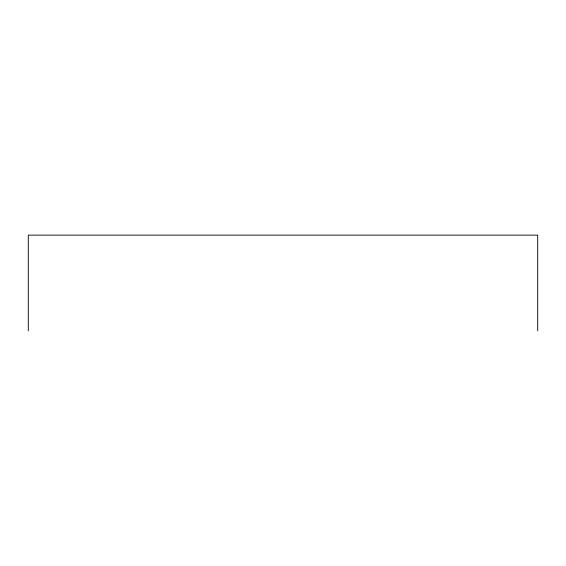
<?xml version="1.0" encoding="UTF-8"?>
<svg xmlns="http://www.w3.org/2000/svg" width="566" height="566" viewBox="0 0 566 566"><rect width="100%" height="100%" fill="white"/><g stroke="black" fill="none" stroke-linecap="round" stroke-linejoin="round"><path stroke-width="0.85" d="M537.7 330.862L537.7 235.138L28.3 235.138L28.3 330.862"/></g></svg>
